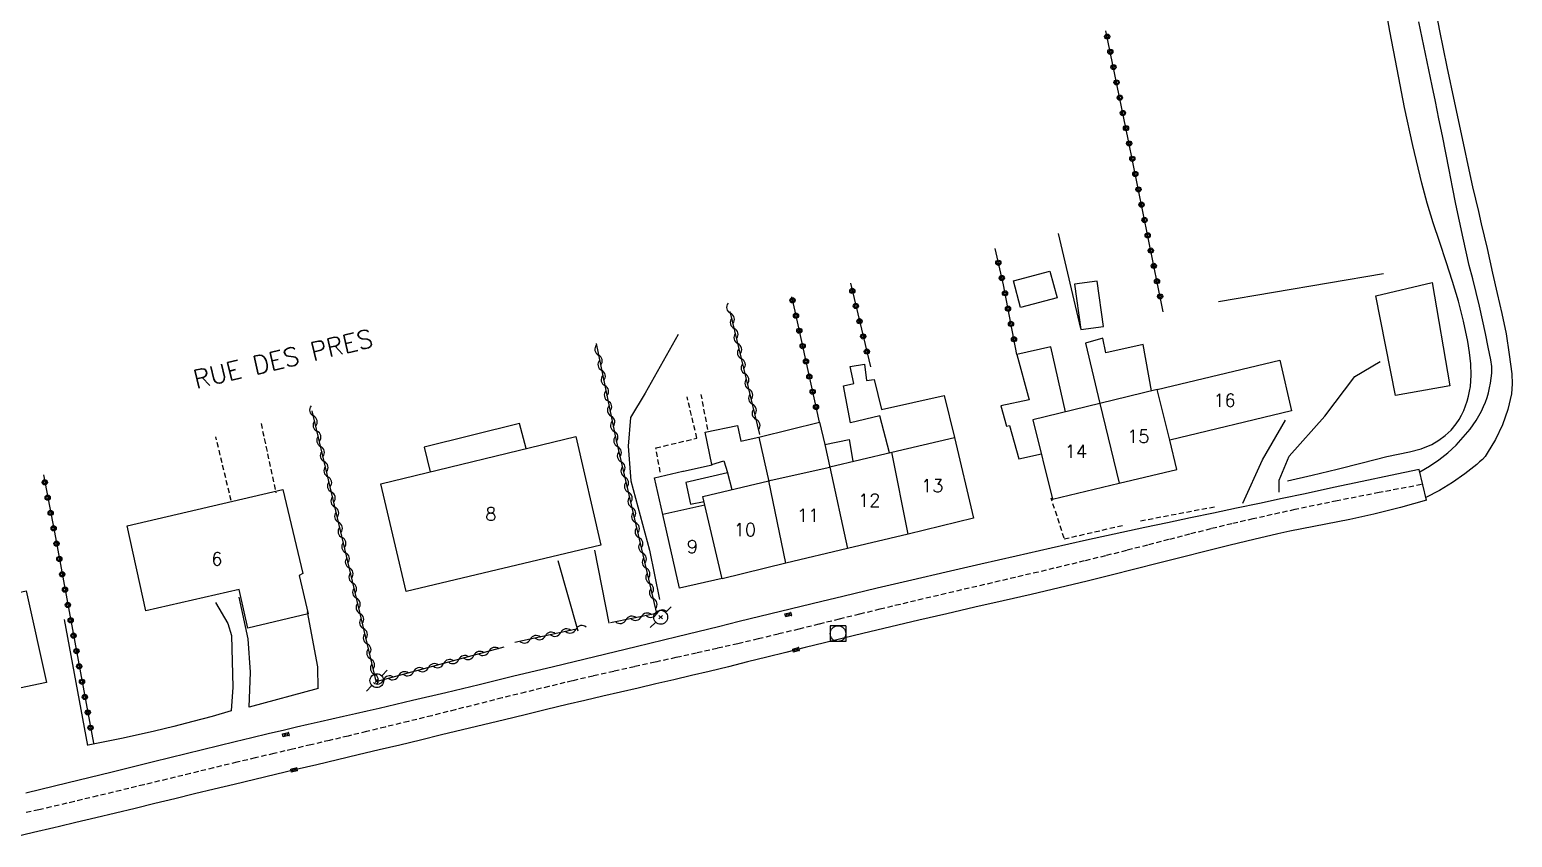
# Model space of a CAD drawing. Header units: millimetres. Extents: x 146000 to 147000, y 128274 to 129000.
# Drawn here: x 146231.9 to 146374.4, y 128675.1 to 128752.7 of the extents above; entities that cross this region are included whole.
import ezdxf
from ezdxf.enums import TextEntityAlignment as Align

# ---------------------------------------------------------------- set-up
doc = ezdxf.new("R2010")
doc.units = ezdxf.units.MM
doc.linetypes.add('DASHED', pattern=[0.75, 0.5, -0.25])
doc.layers.get('0').update_dxf_attribs({"linetype": 'CONTINUOUS'})
for name, color, linetype in [('W0001', 6, 'DASHED'), ('W0008', 7, 'CONTINUOUS'), ('W0017', 7, 'CONTINUOUS'), ('W0071', 7, 'CONTINUOUS'), ('W0101', 7, 'CONTINUOUS'), ('W0104', 1, 'CONTINUOUS'), ('W0112', 1, 'DASHED'), ('W0300', 7, 'CONTINUOUS'), ('W0310', 3, 'CONTINUOUS'), ('W0323', 7, 'CONTINUOUS'), ('W0330', 7, 'CONTINUOUS'), ('W0333', 7, 'CONTINUOUS'), ('W0401', 7, 'CONTINUOUS'), ('W0420', 7, 'CONTINUOUS'), ('W0473', 7, 'CONTINUOUS'), ('W0989', 7, 'CONTINUOUS'), ('W0991', 7, 'CONTINUOUS'), ('W1102', 7, 'CONTINUOUS')]:
    doc.layers.add(name, color=color, linetype=linetype)
doc.styles.get("Standard").update_dxf_attribs({"font": 'romans.shx', "width": 0.85})

# ---------------------------------------------------------------- blocks, each defined once
blk = doc.blocks.new('T473')
for p, q in [((-0.166667, 0.166667), (0.166667, -0.166667)), ((-0.166667, -0.166667), (0.166667, 0.166667)), ((0.500001, 0.500001), (1.000002, 1.000002)), ((-1.000002, -1.000002), (-0.500001, -0.500001))]:
    blk.add_line(p, q)
blk.add_ellipse((0, 0), major_axis=(0.471405, 0.471405), ratio=1, start_param=5.4977871438, end_param=11.780972451)
blk = doc.blocks.new('T401')
for p, q in [((-0.3, 0.3), (0, 0.3)), ((-0.3, -0.25), (-0.3, 0.3)), ((-0.3, 0.15), (0, 0.15)), ((-0.3, 0), (0, 0)), ((0, 0.3), (0, -0.25)), ((-0.3, -0.15), (0, -0.15)), ((-0.3, -0.25), (-0.3, -0.3)), ((-0.3, -0.3), (0, -0.3)), ((0, -0.3), (0, -0.25))]:
    blk.add_line(p, q)
blk = doc.blocks.new('T420')
for p, q in [((0.75, 0.75), (-0.75, 0.75)), ((-0.75, 0.75), (-0.75, -0.75)), ((0.75, 0.75), (0.75, -0.75)), ((0.75, -0.75), (-0.75, -0.75))]:
    blk.add_line(p, q)
blk.add_ellipse((0, 0), major_axis=(-0.53, 0.53), ratio=1, start_param=3.926991, end_param=10.210176)
blk = doc.blocks.new('t310o')
at = {"color": 0, "linetype": 'Continuous'}
for centre, start, end in [((-0.5, 0.38), 216.8699, 323.1304), ((0.5, -0.37), 36.8699, 143.1303)]:
    blk.add_arc(centre, 0.625, start, end, dxfattribs=at)
blk = doc.blocks.new('t323o')
at = {"color": 0, "linetype": 'Continuous'}
for radius in [0.25, 0.15]:
    blk.add_circle((0, 0), radius, dxfattribs=at)

msp = doc.modelspace()

# ---------------------------------------------------------------- linework, layer by layer
at = {"layer": 'W0001'}
msp.add_lwpolyline([(146365.65, 128708.99), (146361.59, 128708.23), (146357.54, 128707.44), (146353.49, 128706.59), (146349.46, 128705.7), (146347.43, 128705.23), (146345.4, 128704.74), (146343.37, 128704.23), (146341.35, 128703.71), (146339.32, 128703.18), (146337.3, 128702.66), (146335.28, 128702.15), (146333.25, 128701.65), (146331.04, 128701.12), (146328.82, 128700.59), (146326.61, 128700.07), (146324.39, 128699.55), (146322.18, 128699.04), (146319.96, 128698.52), (146317.75, 128698), (146315.54, 128697.48), (146313.59, 128697.01), (146311.64, 128696.53), (146309.7, 128696.06), (146307.75, 128695.58), (146305.81, 128695.1), (146303.86, 128694.63), (146301.91, 128694.16), (146299.96, 128693.7), (146297.98, 128693.25), (146295.99, 128692.8), (146294, 128692.36), (146292.01, 128691.92), (146290.02, 128691.49), (146288.03, 128691.04), (146286.04, 128690.59), (146284.05, 128690.13), (146281.8, 128689.59), (146279.54, 128689.04), (146277.29, 128688.48), (146275.05, 128687.92), (146272.8, 128687.35), (146270.55, 128686.78), (146268.3, 128686.23), (146266.05, 128685.68), (146264.27, 128685.25), (146262.49, 128684.82), (146260.7, 128684.4), (146258.92, 128683.98), (146257.14, 128683.56), (146255.36, 128683.14), (146253.58, 128682.72), (146251.8, 128682.3), (146249.57, 128681.76), (146247.34, 128681.22), (146245.11, 128680.68), (146242.88, 128680.14), (146240.65, 128679.6), (146238.42, 128679.06), (146236.19, 128678.53), (146233.96, 128678), (146232.77, 128677.73), (146231.57, 128677.48)], dxfattribs=at)
at = {"layer": 'W0008'}
for points in [[(146365.43, 128710.44), (146362.69, 128709.86), (146359.95, 128709.28), (146357.21, 128708.7), (146354.47, 128708.11), (146352.27, 128707.65), (146350.07, 128707.19), (146347.87, 128706.72), (146345.66, 128706.26), (146343.46, 128705.8), (146341.26, 128705.33), (146339.07, 128704.86), (146336.87, 128704.38), (146333.47, 128703.64), (146330.08, 128702.88), (146326.69, 128702.11), (146323.3, 128701.34), (146319.98, 128700.58), (146316.66, 128699.81), (146313.34, 128699.04), (146310.03, 128698.25), (146308.04, 128697.77), (146306.05, 128697.29), (146304.06, 128696.8), (146302.07, 128696.31), (146300.09, 128695.82), (146298.1, 128695.33), (146296.11, 128694.84), (146294.12, 128694.35), (146290.17, 128693.39), (146286.21, 128692.44), (146282.25, 128691.49), (146278.3, 128690.54), (146275.09, 128689.76), (146271.89, 128688.99), (146268.68, 128688.23), (146265.47, 128687.47), (146264.34, 128687.21), (146263.2, 128686.95), (146262.07, 128686.69), (146260.93, 128686.44), (146259.8, 128686.18), (146258.66, 128685.93), (146257.53, 128685.67), (146256.39, 128685.4), (146254.82, 128685.03), (146253.24, 128684.65), (146251.66, 128684.27), (146250.09, 128683.88), (146248.51, 128683.49), (146246.94, 128683.1), (146245.36, 128682.72), (146243.79, 128682.33), (146239.7, 128681.33), (146235.61, 128680.33), (146231.52, 128679.33)], [(146366.14, 128707.5), (146365.43, 128710.44)], [(146366.14, 128707.5), (146364.88, 128707.14), (146363.62, 128706.79), (146362.35, 128706.46), (146361.07, 128706.15), (146359.93, 128705.89), (146358.77, 128705.65), (146357.62, 128705.42), (146356.46, 128705.2), (146355.31, 128704.98), (146354.15, 128704.75), (146353, 128704.51), (146351.85, 128704.26), (146349.55, 128703.73), (146347.26, 128703.17), (146344.97, 128702.6), (146342.68, 128702.02), (146340.39, 128701.43), (146338.11, 128700.85), (146335.82, 128700.28), (146333.53, 128699.71), (146330.84, 128699.07), (146328.14, 128698.44), (146325.44, 128697.82), (146322.74, 128697.2), (146320.05, 128696.58), (146317.35, 128695.95), (146314.65, 128695.32), (146311.96, 128694.68), (146310.11, 128694.24), (146308.27, 128693.78), (146306.42, 128693.32), (146304.58, 128692.86), (146302.73, 128692.4), (146300.89, 128691.94), (146299.04, 128691.49), (146297.2, 128691.04), (146295.49, 128690.63), (146293.79, 128690.23), (146292.08, 128689.83), (146290.38, 128689.43), (146288.67, 128689.04), (146286.97, 128688.64), (146285.26, 128688.24), (146283.56, 128687.84), (146281.55, 128687.36), (146279.53, 128686.87), (146277.52, 128686.39), (146275.51, 128685.9), (146273.5, 128685.41), (146271.48, 128684.93), (146269.47, 128684.44), (146267.46, 128683.96), (146265.47, 128683.48), (146263.48, 128683.01), (146261.49, 128682.53), (146259.5, 128682.06), (146257.51, 128681.59), (146255.52, 128681.11), (146253.53, 128680.64), (146251.54, 128680.16), (146249.64, 128679.7), (146247.74, 128679.25), (146245.84, 128678.79), (146243.94, 128678.33), (146242.04, 128677.87), (146240.14, 128677.41), (146238.24, 128676.95), (146236.34, 128676.5), (146235.81, 128676.37), (146235.28, 128676.25), (146234.75, 128676.12), (146234.22, 128676)], [(146234.22, 128676), (146232.25, 128675.54), (146230.29, 128675.08)]]:
    msp.add_lwpolyline(points, dxfattribs=at)
at = {"layer": 'W0017'}
for points in [[(146294.23, 128723.41), (146291.04, 128717.77), (146289.63, 128715.46), (146289.42, 128712.68), (146289.67, 128709.37), (146291.45, 128702.7), (146292.42, 128697.96)], [(146351.98, 128708.28), (146351.96, 128709.43), (146352.93, 128711.72), (146356.38, 128715.58), (146359.26, 128719.38), (146361.67, 128720.82)], [(146348.48, 128707.22), (146350.37, 128711.36), (146352.58, 128715.18)], [(146286.19, 128702.7), (146287.56, 128695.66)], [(146284.61, 128694.91), (146282.69, 128701.65)], [(146249.74, 128697.67), (146250.93, 128695.65), (146251.28, 128694.5), (146251.43, 128689.52), (146251.26, 128687.23)], [(146252.99, 128687.59), (146253.13, 128690.96), (146252.9, 128694.16), (146252.02, 128698.18)], [(146259.61, 128689.35), (146259.58, 128691.49), (146258.6, 128696.76)], [(146235.22, 128696.04), (146237.45, 128683.91)]]:
    msp.add_lwpolyline(points, dxfattribs=at)
at = {"layer": 'W0071'}
for points in [[(146365.48, 128710.22), (146366.42, 128710.77), (146367.32, 128711.38), (146368.17, 128712.06), (146368.97, 128712.8), (146369.67, 128713.54), (146370.32, 128714.32), (146370.91, 128715.16), (146371.41, 128716.05), (146371.61, 128716.49), (146371.79, 128716.93), (146371.95, 128717.38), (146372.08, 128717.83), (146372.2, 128718.3), (146372.29, 128718.76), (146372.36, 128719.24), (146372.41, 128719.71), (146372.4, 128720.35), (146372.31, 128720.98), (146372.19, 128721.6), (146372.07, 128722.21), (146371.81, 128723.53), (146371.53, 128724.84), (146371.22, 128726.15), (146370.9, 128727.46), (146370.58, 128728.76), (146370.25, 128730.06), (146369.94, 128731.37), (146369.65, 128732.68), (146369.3, 128734.32), (146368.96, 128735.96), (146368.63, 128737.6), (146368.3, 128739.24), (146367.98, 128740.89), (146367.66, 128742.53), (146367.33, 128744.17), (146366.99, 128745.81), (146366.68, 128747.34), (146366.36, 128748.88), (146366.03, 128750.41), (146365.71, 128751.94), (146365.39, 128753.48)], [(146367.1, 128754.12), (146367.39, 128752.62), (146368.09, 128749.16), (146368.81, 128745.71), (146369.55, 128742.26), (146370.3, 128738.81), (146370.57, 128737.62), (146370.84, 128736.43), (146371.12, 128735.25), (146371.4, 128734.06), (146371.68, 128732.88), (146371.95, 128731.69), (146372.22, 128730.5), (146372.49, 128729.31), (146372.92, 128727.37), (146373.37, 128725.43), (146373.78, 128723.48), (146374.09, 128721.51), (146374.22, 128720.58), (146374.34, 128719.64), (146374.38, 128718.68), (146374.3, 128717.73), (146373.95, 128716.21), (146373.43, 128714.74), (146372.76, 128713.34), (146371.98, 128712), (146371.76, 128711.7), (146371.51, 128711.42), (146371.24, 128711.17), (146370.96, 128710.93), (146369.82, 128710.02), (146368.62, 128709.19), (146367.37, 128708.43), (146366.08, 128707.74)]]:
    msp.add_lwpolyline(points, dxfattribs=at)
at = {"layer": 'W0101'}
for points in [[(146340.26, 128718.15), (146352.05, 128720.95), (146353.16, 128716.07), (146341.46, 128713.26)], [(146340.26, 128718.15), (146334.75, 128716.79)], [(146334.75, 128716.79), (146328.31, 128715.22)], [(146328.31, 128715.22), (146330.18, 128707.59), (146336.59, 128709.13)], [(146314.76, 128712.12), (146320.79, 128713.53), (146322.61, 128705.77)], [(146336.59, 128709.13), (146342.14, 128710.46), (146341.46, 128713.26)], [(146308.78, 128710.67), (146308.78, 128710.7), (146314.76, 128712.12)], [(146302.92, 128709.37), (146303.17, 128709.43), (146308.78, 128710.67)], [(146296.79, 128707.02), (146296.6, 128707.84), (146302.92, 128709.37)], [(146296.79, 128707.02), (146292.74, 128706.13)], [(146294.34, 128699.05), (146292.74, 128706.13)], [(146322.61, 128705.77), (146316.32, 128704.23)], [(146316.32, 128704.23), (146310.49, 128702.84)], [(146310.49, 128702.84), (146304.58, 128701.43)], [(146304.58, 128701.43), (146298.46, 128699.94)], [(146298.46, 128699.94), (146298.46, 128699.97), (146294.34, 128699.05)]]:
    msp.add_lwpolyline(points, dxfattribs=at)
for points in [[(146286.79, 128703.17), (146268.09, 128698.72), (146265.65, 128709.06), (146284.38, 128713.61)], [(146258.66, 128696.56), (146252.85, 128695.19), (146252.04, 128698.9), (146243.06, 128696.85), (146241.27, 128705.03), (146256.24, 128708.51), (146258.14, 128700.46), (146257.8, 128700.27)]]:
    msp.add_lwpolyline(points, close=True, dxfattribs=at)
at = {"layer": 'W0104'}
for points in [[(146330.63, 128726.95), (146327.13, 128726.02), (146326.45, 128728.59), (146329.95, 128729.51)], [(146335.08, 128724.19), (146334.48, 128728.54), (146332.31, 128728.25), (146332.9, 128723.89)], [(146368.38, 128718.5), (146363.15, 128717.57), (146361.26, 128727.13), (146366.68, 128728.43)]]:
    msp.add_lwpolyline(points, close=True, dxfattribs=at)
for points in [[(146331.45, 128715.99), (146330.04, 128722.24), (146326.78, 128721.5), (146327.95, 128717.13), (146325.22, 128716.56), (146325.78, 128714.6), (146326.07, 128714.69), (146326.97, 128711.46), (146329.12, 128711.94)], [(146339.72, 128718.01), (146338.89, 128722.46), (146335.31, 128721.66), (146335.03, 128723.08), (146333.35, 128722.6), (146334.75, 128716.79)], [(146314.52, 128712.06), (146313.59, 128715.62), (146310.77, 128714.94), (146310.11, 128718.5), (146311.11, 128718.7), (146310.74, 128720.35), (146312.13, 128720.58), (146312.32, 128719), (146313.04, 128719.11), (146313.76, 128716.2), (146319.79, 128717.57), (146320.79, 128713.53)], [(146279.6, 128712.45), (146278.98, 128714.88), (146269.81, 128712.6), (146270.4, 128710.22)], [(146292.74, 128706.13), (146291.94, 128709.65), (146294.68, 128710.28), (146294.74, 128710.3), (146297.47, 128710.89), (146297.45, 128710.94), (146296.82, 128714.04), (146299.91, 128714.68), (146300.24, 128713.18), (146302.11, 128713.59), (146307.79, 128714.99), (146308.3, 128712.84), (146310.64, 128713.32), (146311.01, 128711.26)], [(146301.96, 128713.55), (146302.93, 128709.3)], [(146308.3, 128712.84), (146308.81, 128710.5)], [(146297.45, 128710.94), (146298.6, 128711.29), (146298.95, 128710.17), (146298.95, 128710.14)], [(146298.95, 128710.14), (146294.96, 128709.19), (146295.41, 128707.12), (146296.71, 128707.38)], [(146298.95, 128710.14), (146299.37, 128708.51)], [(146226.92, 128697.71), (146231.56, 128698.78), (146233.5, 128689.96), (146229.09, 128689.03), (146228.49, 128692.21)]]:
    msp.add_lwpolyline(points, dxfattribs=at)
at = {"layer": 'W0112'}
for points in [[(146297.07, 128714.29), (146296.43, 128717.66)], [(146292.5, 128710.18), (146292.08, 128712.52), (146296.02, 128713.46), (146295.08, 128717.43)], [(146254.13, 128714.88), (146255.56, 128708.19)], [(146251.26, 128707.45), (146249.79, 128713.57)], [(146331.32, 128703.83), (146330.07, 128707.68)], [(146338.64, 128705.51), (146345.83, 128706.88)], [(146331.32, 128703.77), (146336.99, 128705.09)]]:
    msp.add_lwpolyline(points, dxfattribs=at)
at = {"layer": 'W0300'}
for points in [[(146352.77, 128709.34), (146355.16, 128709.91), (146357.56, 128710.49), (146359.95, 128711.09), (146362.33, 128711.7), (146363.41, 128711.93), (146364.51, 128712.14), (146365.61, 128712.42), (146366.65, 128712.85), (146367.31, 128713.25), (146367.94, 128713.71), (146368.5, 128714.24), (146368.99, 128714.85), (146369.26, 128715.25), (146369.5, 128715.68), (146369.71, 128716.12), (146369.89, 128716.57), (146370.04, 128717.03), (146370.17, 128717.49), (146370.27, 128717.97), (146370.36, 128718.44), (146370.44, 128719.53), (146370.4, 128720.61), (146370.27, 128721.68), (146370.1, 128722.74), (146369.7, 128724.69), (146369.21, 128726.62), (146368.64, 128728.52), (146368.03, 128730.4), (146367.4, 128732.28), (146366.78, 128734.15), (146366.2, 128736.05), (146365.68, 128737.96), (146364.82, 128741.6), (146364.03, 128745.25), (146363.3, 128748.92), (146362.61, 128752.6), (146362.07, 128755.68)], [(146362, 128729.27), (146346.15, 128726.58)]]:
    msp.add_lwpolyline(points, dxfattribs=at)
at = {"layer": 'W0310'}
for points in [[(146302.06, 128713.8), (146299.21, 128725.62)], [(146286.33, 128722.56), (146288.25, 128713.24), (146292.15, 128696.59), (146287.73, 128695.71)], [(146277.47, 128693.36), (146265.17, 128690.03), (146265.18, 128690.09), (146259.05, 128716.08)], [(146284.56, 128695.12), (146278.53, 128693.82)]]:
    msp.add_lwpolyline(points, dxfattribs=at)
at = {"layer": 'W0323'}
for points in [[(146340.83, 128725.61), (146337.48, 128742.2), (146335.33, 128752.62)], [(146326.78, 128721.5), (146325.47, 128728.21), (146324.67, 128731.68)], [(146310.77, 128728.37), (146312.7, 128720.32)], [(146307.79, 128714.99), (146305.45, 128725.66), (146305.14, 128727.03)], [(146233.21, 128709.93), (146234.37, 128703.91), (146238.02, 128684.14)]]:
    msp.add_lwpolyline(points, dxfattribs=at)
at = {"layer": 'W0330'}
msp.add_lwpolyline([(146332.9, 128724.01), (146330.78, 128733.13)], dxfattribs=at)
at = {"layer": 'W0333'}
for points in [[(146259.61, 128689.38), (146252.99, 128687.59)], [(146251.26, 128687.23), (146249.43, 128686.71), (146247.59, 128686.22), (146245.74, 128685.75), (146243.89, 128685.3), (146242.31, 128684.93), (146240.72, 128684.58), (146239.13, 128684.25), (146237.53, 128683.94)]]:
    msp.add_lwpolyline(points, dxfattribs=at)
at = {"layer": 'W1102'}
for points in [[(146341.46, 128713.26), (146340.26, 128718.15)], [(146334.75, 128716.79), (146336.59, 128709.13)], [(146316.32, 128704.23), (146314.76, 128712.12)], [(146308.78, 128710.67), (146310.49, 128702.84)], [(146304.58, 128701.43), (146302.92, 128709.37)], [(146298.46, 128699.94), (146296.79, 128707.02)]]:
    msp.add_lwpolyline(points, dxfattribs=at)

# ---------------------------------------------------------------- block references
at = {"layer": 'W0310'}
for p, rotation in [((146299.25, 128725.46), 103.5510600643335), ((146299.6, 128724.01), 103.5510600643335), ((146299.95, 128722.55), 103.5510600643335), ((146286.56, 128721.45), 281.6620902958752), ((146300.3, 128721.09), 103.5510600643335), ((146286.86, 128719.98), 281.6620902958752), ((146300.65, 128719.63), 103.5510600643335), ((146287.17, 128718.51), 281.6620902958752), ((146301.01, 128718.17), 103.5510600643335), ((146287.47, 128717.04), 281.6620902958752), ((146301.36, 128716.72), 103.5510600643335), ((146259.17, 128715.59), 103.2558457186158), ((146287.77, 128715.57), 281.6620902958752), ((146301.71, 128715.26), 103.5510600643335), ((146259.51, 128714.13), 103.2558457186158), ((146288.07, 128714.11), 281.6620902958752), ((146259.86, 128712.67), 103.2558457186158), ((146288.39, 128712.64), 283.1887249666569), ((146260.2, 128711.21), 103.2558457186158), ((146288.74, 128711.18), 283.1887249666569), ((146260.55, 128709.75), 103.2558457186158), ((146289.08, 128709.72), 283.1887249666569), ((146260.89, 128708.29), 103.2558457186158), ((146289.42, 128708.26), 283.1887249666569), ((146261.23, 128706.83), 103.2558457186158), ((146289.76, 128706.8), 283.1887249666569), ((146261.58, 128705.37), 103.2558457186158), ((146290.11, 128705.34), 283.1887249666569), ((146261.92, 128703.91), 103.2558457186158), ((146290.45, 128703.88), 283.1887249666569), ((146262.26, 128702.45), 103.2558457186158), ((146290.79, 128702.42), 283.1887249666569), ((146262.61, 128700.99), 103.2558457186158), ((146291.13, 128700.96), 283.1887249666569), ((146262.95, 128699.53), 103.2558457186158), ((146291.47, 128699.5), 283.1887249666569), ((146263.3, 128698.07), 103.2558457186158), ((146291.82, 128698.04), 283.1887249666569), ((146263.64, 128696.61), 103.2558457186158), ((146263.98, 128695.15), 103.2558457186158), ((146289.2, 128696), 191.2228531072088), ((146290.67, 128696.3), 191.2228531072088), ((146292.14, 128696.59), 191.2228531072088), ((146281.46, 128694.45), 192.2537223672767), ((146282.93, 128694.77), 192.2537223672767), ((146284.4, 128695.09), 192.2537223672767), ((146264.33, 128693.69), 103.2558457186158), ((146276.02, 128692.96), 195.1281140027338), ((146280, 128694.13), 192.2537223672767), ((146264.67, 128692.23), 103.2558457186158), ((146270.23, 128691.4), 195.1281140027338), ((146271.68, 128691.79), 195.1281140027338), ((146273.13, 128692.18), 195.1281140027338), ((146274.58, 128692.57), 195.1281140027338), ((146265.02, 128690.77), 103.2558457186158), ((146265.89, 128690.22), 195.1281140027338), ((146267.34, 128690.62), 195.1281140027338), ((146268.78, 128691.01), 195.1281140027338)]:
    msp.add_blockref('t310o', p, dxfattribs=dict(at, rotation=rotation))
at = {"layer": 'W0323'}
for p, rotation in [((146335.45, 128752.07), 101.619214154653), ((146335.75, 128750.6), 101.619214154653), ((146336.05, 128749.13), 101.619214154653), ((146336.35, 128747.66), 101.619214154653), ((146336.66, 128746.19), 101.619214154653), ((146336.96, 128744.72), 101.619214154653), ((146337.26, 128743.26), 101.619214154653), ((146337.56, 128741.79), 101.4108917547496), ((146337.86, 128740.32), 101.4108917547496), ((146338.15, 128738.85), 101.4108917547496), ((146338.45, 128737.37), 101.4108917547496), ((146338.75, 128735.9), 101.4108917547496), ((146339.04, 128734.43), 101.4108917547496), ((146339.34, 128732.96), 101.4108917547496), ((146339.64, 128731.49), 101.4108917547496), ((146324.99, 128730.32), 103.0011137351767), ((146325.32, 128728.85), 103.0011137351767), ((146339.93, 128730.02), 101.4108917547496), ((146310.95, 128727.62), 283.4809642004805), ((146325.63, 128727.39), 100.9928034332928), ((146340.23, 128728.55), 101.4108917547496), ((146305.21, 128726.71), 102.9664442225549), ((146311.3, 128726.16), 283.4809642004805), ((146325.92, 128725.91), 100.9928034332928), ((146340.53, 128727.08), 101.4108917547496), ((146305.54, 128725.24), 102.338766991574), ((146311.65, 128724.7), 283.4809642004805), ((146326.2, 128724.44), 100.9928034332928), ((146305.86, 128723.78), 102.338766991574), ((146312, 128723.24), 283.4809642004805), ((146326.49, 128722.97), 100.9928034332928), ((146306.18, 128722.31), 102.338766991574), ((146312.35, 128721.78), 283.4809642004805), ((146306.5, 128720.85), 102.338766991574), ((146306.82, 128719.38), 102.338766991574), ((146307.14, 128717.92), 102.338766991574), ((146307.47, 128716.45), 102.338766991574), ((146233.35, 128709.21), 280.878368159534), ((146233.63, 128707.74), 280.878368159534), ((146233.91, 128706.27), 280.878368159534), ((146234.2, 128704.79), 280.878368159534), ((146234.48, 128703.32), 280.4723737825435), ((146234.75, 128701.84), 280.4723737825435), ((146235.02, 128700.37), 280.4723737825435), ((146235.29, 128698.89), 280.4723737825435), ((146235.57, 128697.42), 280.4723737825435), ((146235.84, 128695.94), 280.4723737825435), ((146236.11, 128694.47), 280.4723737825435), ((146236.39, 128692.99), 280.4723737825435), ((146236.66, 128691.52), 280.4723737825435), ((146236.93, 128690.04), 280.4723737825435), ((146237.2, 128688.57), 280.4723737825435), ((146237.48, 128687.09), 280.4723737825435), ((146237.75, 128685.62), 280.4723737825435)]:
    msp.add_blockref('t323o', p, dxfattribs=dict(at, rotation=rotation))
at = {"layer": 'W0401'}
for p, rotation in [((146304.77, 128696.64), 103.8067895918286), ((146305.52, 128693.26), 104.034999872377), ((146256.49, 128685.1), 103.2464408723207), ((146257.28, 128681.72), 103.3947106188234)]:
    msp.add_blockref('T401', p, dxfattribs=dict(at, rotation=rotation))
at = {"layer": 'W0420'}
msp.add_blockref('T420', (146309.58, 128694.67), dxfattribs=at)
at = {"layer": 'W0473'}
for p in [(146292.54, 128696.24), (146265.26, 128690.15)]:
    msp.add_blockref('T473', p, dxfattribs=at)

# ---------------------------------------------------------------- texts
at = {"layer": 'W0989'}
msp.add_text('RUE DES PRES ', height=1.75, rotation=13.3218, dxfattribs=at).set_placement((146247.68, 128719.06), align=Align.MIDDLE_LEFT)
at = {"layer": 'W0991'}
for s, p in [('16', (146346.72, 128717.1)), ('15', (146338.44, 128713.64)), ('14', (146332.45, 128712.19)), ('13', (146318.64, 128708.88)), ('12', (146312.58, 128707.48)), ('8', (146276.22, 128706.17)), ('11', (146306.7, 128706.05)), ('10', (146300.63, 128704.65)), ('9', (146295.58, 128703.03)), ('6', (146249.89, 128701.85))]:
    msp.add_text(s, height=1.25, dxfattribs=at).set_placement(p, align=Align.MIDDLE_CENTER)

doc.saveas('drawing.dxf')
